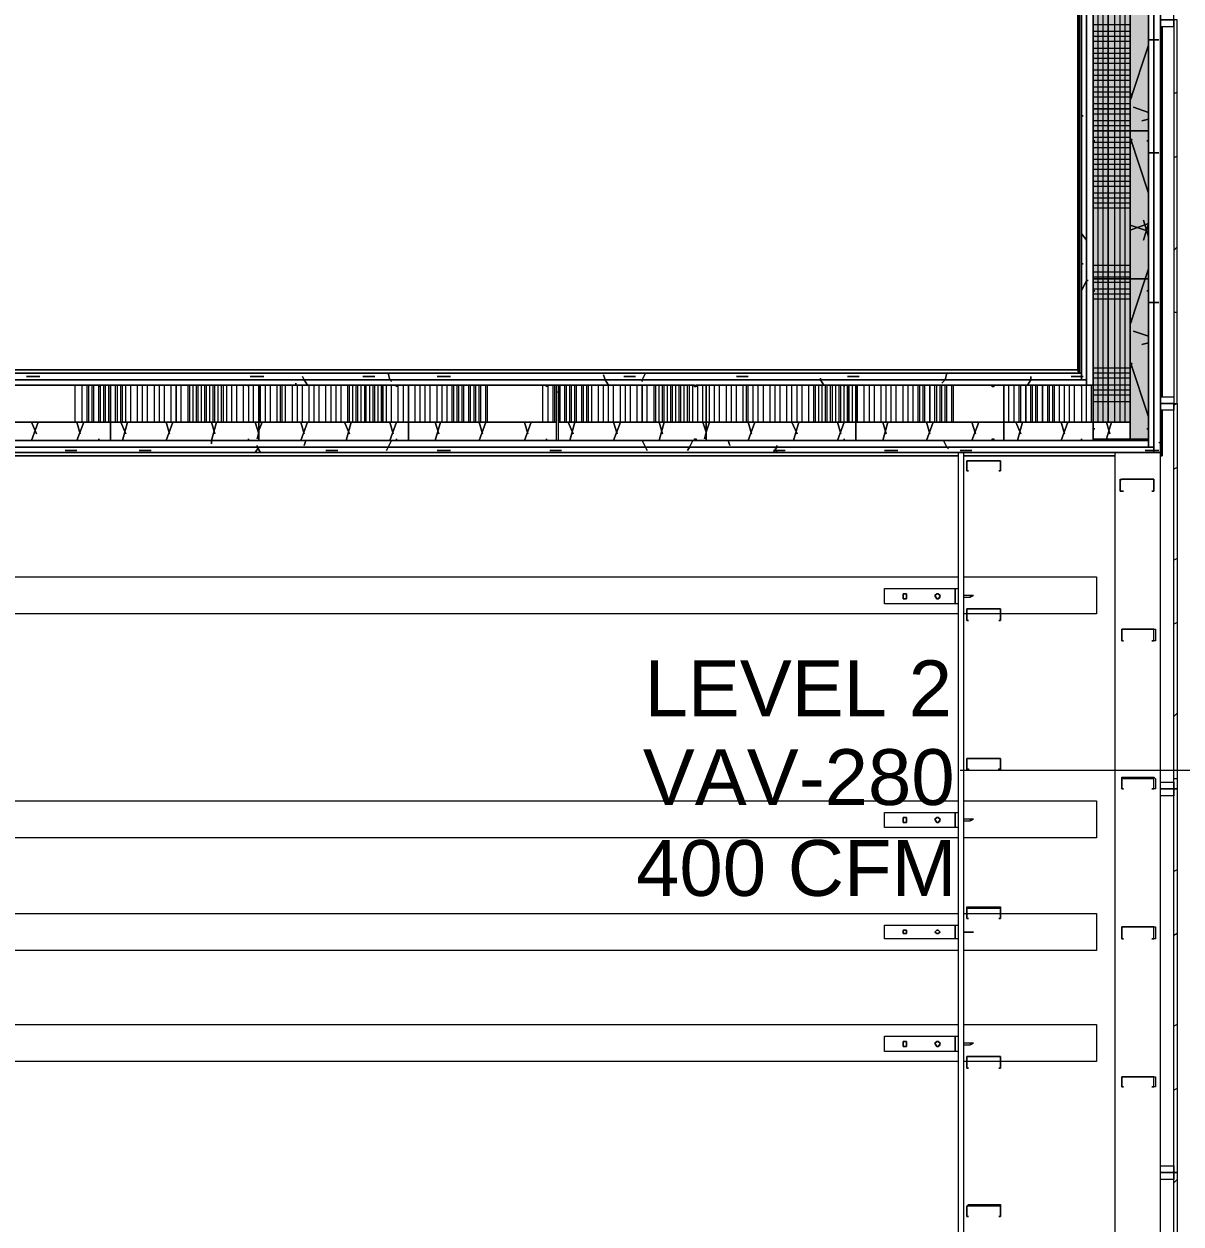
# Model space of a CAD drawing. Header units: metres. Extents: x -2 to 207, y -8 to 52.
# Drawn here: x 42.95 to 46.102, y 14.505 to 17.772 of the extents above; entities that cross this region are included whole.
import ezdxf

# ---------------------------------------------------------------- set-up
doc = ezdxf.new("R2010")
doc.units = ezdxf.units.M
doc.layers.add('HVAC - Ductos', color=5, linetype='Continuous', lineweight=0)
doc.layers.add('PDF_Text', color=7, linetype='Continuous', lineweight=0)
doc.layers.add('PDF_Geometry', color=7, linetype='Continuous', lineweight=0, true_color=0xaaaaaa)
doc.layers.add('PDF_Solid Fills', color=7, linetype='Continuous', lineweight=0, true_color=0xffffff)
doc.styles.add('PDF Helvetica', font='')
doc.styles.get('PDF Helvetica').set_extended_font_data('Helvetica')

msp = doc.modelspace()

# ---------------------------------------------------------------- hatches: boundary and pattern name
at = {"layer": 'PDF_Solid Fills', "lineweight": 0, "transparency": 33554559}
for points in [[(45.9629, 19.8773), (46.0088, 19.8773), (46.0088, 19.8039), (45.9996, 19.8039), (45.9996, 19.8681), (45.9629, 19.8681), (45.9629, 16.638), (46.0133, 16.638), (46.0133, 21.151), (45.9629, 21.151), (45.9629, 20.9127), (45.9996, 20.9127), (45.9996, 20.9814), (46.0088, 20.9814), (46.0088, 20.9036), (45.9629, 20.9036)], [(45.9629, 19.8773), (46.0088, 19.8773), (46.0088, 19.8039), (45.9996, 19.8039), (45.9996, 19.8681), (45.9629, 19.8681), (45.9629, 16.638), (46.0133, 16.638), (46.0133, 21.151), (45.9629, 21.151), (45.9629, 20.9127), (45.9996, 20.9127), (45.9996, 20.9814), (46.0088, 20.9814), (46.0088, 20.9036), (45.9629, 20.9036)], [(45.9629, 20.9127), (45.9629, 21.0501), (45.8621, 21.0501), (45.8621, 16.6884), (45.9629, 16.6884), (45.9629, 19.8727), (45.9309, 19.8773), (45.9629, 19.8773), (45.9629, 20.9036), (45.9309, 20.9081), (45.9355, 20.9127)], [(45.9629, 20.9127), (45.9629, 21.0501), (45.8621, 21.0501), (45.8621, 16.6884), (45.9629, 16.6884), (45.9629, 19.8681), (45.9401, 19.8727), (45.9309, 19.8773), (45.9629, 19.8773), (45.9629, 20.9036), (45.9309, 20.9081), (45.9355, 20.9127)]]:
    msp.add_hatch(color=256, dxfattribs=at).paths.add_polyline_path(points)

# ---------------------------------------------------------------- linework, layer by layer
at = {"layer": 'HVAC - Ductos', "lineweight": 0}
msp.add_lwpolyline([(46.5127, 15.2222), (46.2012, 15.74), (45.5002, 15.74)], dxfattribs=at)
at = {"layer": 'PDF_Geometry', "lineweight": 0}
for points in [[(42.238, 21.2334), (42.0181, 21.2334), (42.0181, 21.0181), (42.0181, 16.8212), (42.0181, 16.6059), (45.8301, 16.6059), (46.0454, 16.6059), (46.0454, 21.0181), (46.0454, 21.2334), (45.9217, 21.2334)], [(46.0133, 16.6426), (46.0133, 16.6197), (46.0271, 16.6197), (46.0271, 21.2014), (46.0133, 21.2014), (46.0133, 21.1968), (46.0133, 21.2014), (45.8576, 21.2014), (46.0133, 21.2014), (46.0133, 21.1968)], [(46.0454, 16.6059), (46.0454, 21.2334), (46.0454, 16.6059)], [(44.4006, 16.6883), (43.9974, 16.6883), (43.5896, 16.6883), (43.1864, 16.6883), (42.7786, 16.6883), (42.3754, 16.6883), (42.0502, 16.6883), (42.0502, 16.638), (45.8301, 16.638), (45.9629, 16.638), (46.0133, 16.638), (46.0133, 16.6426), (46.0133, 16.638), (45.9629, 16.638), (42.0502, 16.638), (42.0502, 16.6883), (42.0502, 16.8212), (42.0502, 21.0181)], [(42.2334, 21.0181), (42.2334, 16.8212), (42.2334, 21.0181), (42.2334, 16.8212), (42.238, 16.8258), (42.2426, 16.8304), (45.8209, 16.8304), (45.8209, 16.8258), (45.8255, 16.8212), (45.8301, 16.8212), (45.8301, 19.8773)], [(42.2334, 21.0181), (42.2334, 16.8212), (42.238, 16.8258), (42.2426, 16.8304), (42.2426, 21.0089), (42.2426, 16.8304), (45.8209, 16.8304), (45.8209, 16.8258), (45.8255, 16.8212), (45.8301, 16.8212), (42.3251, 16.8212), (45.8301, 16.8212), (45.8301, 21.0181)], [(45.8301, 21.0181), (45.8301, 16.8212), (45.8301, 21.0181)], [(45.8621, 20.9356), (45.8621, 21.0319), (45.8438, 21.0319), (45.8438, 16.7892)], [(46.0454, 16.7571), (46.0821, 16.7571), (46.0821, 16.7388), (46.0454, 16.7388), (46.0821, 16.7388), (46.0821, 16.7205), (46.0454, 16.7205), (46.0454, 16.6059), (46.0454, 21.0181)], [(45.8209, 19.8773), (45.8209, 16.8304), (45.8209, 19.8773), (45.8209, 16.8304), (42.2426, 16.8304), (45.8209, 16.8304), (45.8209, 16.8258), (45.8255, 16.8212), (45.8301, 16.8212), (42.2334, 16.8212), (42.238, 16.8258), (42.2426, 16.8304), (42.2426, 21.0043)], [(45.8209, 19.8773), (45.8209, 16.8304), (45.8209, 16.8258), (45.8255, 16.8212), (45.8301, 16.8212), (45.8301, 19.8773), (45.8301, 16.8212), (45.8301, 19.8773), (45.8301, 16.8212), (45.8301, 19.8773)], [(45.8255, 19.8773), (45.8255, 16.8212), (45.8255, 19.8773)], [(45.9217, 16.6883), (45.9217, 17.0779), (45.9217, 17.481), (45.9217, 17.8888), (45.9217, 18.292), (45.9217, 18.6998), (45.9217, 19.1075), (45.9217, 19.5107), (45.9217, 19.8727)], [(44.4052, 16.6883), (44.8083, 16.6883), (45.2161, 16.6883), (45.6193, 16.6883), (45.8621, 16.6883), (45.9629, 16.6883), (45.9629, 17.0779), (45.9629, 17.481), (45.9629, 17.8888), (45.9629, 18.292), (45.9629, 17.8888), (45.9629, 17.481), (45.9629, 17.0779), (45.9629, 16.6426), (45.9629, 16.6883), (45.8621, 16.6883), (45.6193, 16.6883), (45.2161, 16.6883), (44.8083, 16.6883), (44.4052, 16.6883), (44.8083, 16.6883), (45.2161, 16.6883), (45.6193, 16.6883), (45.8301, 16.6883)], [(45.6193, 16.7892), (45.8301, 16.7892), (45.6193, 16.7892), (45.8301, 16.7892), (45.8301, 16.6883), (45.8621, 16.6883), (45.9629, 16.6883), (45.9629, 17.0779), (45.9629, 17.481), (45.9629, 17.8888), (45.9629, 18.292), (45.8621, 18.292)], [(45.8759, 16.6883), (45.8759, 17.0779), (45.8759, 17.481), (45.8759, 17.8888), (45.8759, 18.292)], [(45.8897, 16.6883), (45.8897, 17.0779), (45.8897, 17.481), (45.8897, 17.8888), (45.8897, 18.292)], [(45.9355, 16.6883), (45.9355, 17.0779), (45.9355, 17.481), (45.9355, 17.8888), (45.9355, 18.292)], [(45.9492, 16.6883), (45.9492, 17.0779), (45.9492, 17.481), (45.9492, 17.8888), (45.9492, 18.292)], [(46.0133, 18.2645), (46.0133, 17.481)], [(42.1005, 18.0034), (42.1005, 17.6001), (42.1005, 17.1924), (42.1005, 16.7892), (42.1005, 16.6883), (42.3754, 16.6883), (42.7786, 16.6883), (43.1864, 16.6883), (43.5896, 16.6883), (43.9974, 16.6883), (44.4006, 16.6883), (43.9974, 16.6883), (43.5896, 16.6883), (43.1864, 16.6883), (42.7786, 16.6883), (42.3754, 16.6883), (42.1005, 16.6883), (42.1005, 16.7892), (42.1005, 16.8212), (42.2014, 16.8212), (42.2014, 17.1924), (42.2014, 16.7892), (42.3434, 16.7892), (42.2014, 16.7892)], [(45.9629, 16.7892), (45.8621, 16.7892), (45.8621, 17.8567), (45.8621, 16.7892), (45.8621, 17.8567)], [(45.8301, 16.6059), (42.0181, 16.6059), (42.0181, 16.7205), (41.9815, 16.7205), (41.9815, 16.7388), (41.9677, 16.7388), (41.9677, 17.7834), (41.9815, 17.7834), (42.0181, 17.7834), (41.9815, 17.7834), (41.9815, 17.8017), (42.0181, 17.8017)], [(46.0454, 17.7651), (46.0454, 16.7571), (46.0454, 17.7651), (46.0821, 17.7651), (46.0821, 17.7834), (46.0454, 17.7834), (46.0821, 17.7834), (46.0821, 17.8017), (46.0454, 17.8017)], [(46.0912, 16.7388), (46.0912, 15.6896), (46.0821, 15.6896), (46.0821, 16.7388), (46.0912, 16.7388), (46.0912, 17.7834), (46.0821, 17.7834), (46.0821, 16.7388), (46.0912, 16.7388), (46.0821, 16.7342)], [(45.9629, 17.7697), (45.8621, 17.7697)], [(45.9629, 17.7513), (45.8621, 17.7513)], [(45.9629, 17.7376), (45.8621, 17.7376)], [(45.9629, 17.7239), (45.8621, 17.7239)], [(45.9629, 17.7055), (45.8621, 17.7055)], [(45.9629, 17.6918), (45.8621, 17.6918)], [(45.9629, 17.6781), (45.8621, 17.6781)], [(45.9629, 17.6643), (45.8621, 17.6643)], [(45.9629, 17.6459), (45.8621, 17.6459)], [(45.9629, 17.6322), (45.8621, 17.6322)], [(45.9629, 17.6185), (45.8621, 17.6185)], [(45.9629, 17.6001), (45.8621, 17.6001)], [(45.9629, 17.5864), (45.8621, 17.5864)], [(46.0912, 17.5864), (46.0821, 17.5818)], [(45.9629, 17.5727), (45.8621, 17.5727)], [(45.9629, 17.5543), (45.8621, 17.5543)], [(45.9629, 17.5268), (45.8621, 17.5268)], [(45.9629, 17.5085), (45.8621, 17.5085)], [(45.9629, 17.4948), (45.8621, 17.4948)], [(45.9629, 17.481), (45.8621, 17.481)], [(45.9629, 17.4627), (45.8621, 17.4627)], [(45.9629, 17.449), (45.8621, 17.449)], [(46.0133, 17.4536), (46.0133, 17.0733)], [(45.9629, 17.4352), (45.8621, 17.4352)], [(45.9629, 17.4169), (45.8621, 17.4169)], [(46.0912, 17.4123), (46.0821, 17.4077)], [(45.9629, 17.4032), (45.8621, 17.4032)], [(45.9629, 17.3894), (45.8621, 17.3894)], [(45.9629, 17.3756), (45.8621, 17.3756)], [(45.9629, 17.3573), (45.8621, 17.3573)], [(45.9629, 17.3436), (45.8621, 17.3436)], [(45.9629, 17.3298), (45.8621, 17.3298)], [(45.9629, 17.3115), (45.8621, 17.3115)], [(45.9629, 17.2978), (45.8621, 17.2978)], [(45.9629, 17.284), (45.8621, 17.284)], [(45.9629, 17.2703), (45.8621, 17.2703)], [(46.0912, 17.1649), (46.0821, 17.1557)], [(45.9629, 17.1145), (45.8621, 17.1145)], [(45.9629, 17.0961), (45.8621, 17.0961)], [(45.9629, 17.0824), (45.8621, 17.0824)], [(45.9629, 17.0687), (45.8621, 17.0687)], [(45.9629, 17.0503), (45.8621, 17.0503)], [(45.9629, 17.0366), (45.8621, 17.0366)], [(45.9629, 17.0229), (45.8621, 17.0229)], [(46.0133, 17.0458), (46.0133, 16.6701)], [(46.0912, 16.9862), (46.0821, 16.9862)], [(45.9629, 16.835), (45.8621, 16.835)], [(45.8438, 16.6883), (45.8438, 16.7892), (45.8438, 16.803), (42.2014, 16.803), (42.2014, 16.7892), (42.2014, 16.6883)], [(45.8301, 16.8212), (42.2334, 16.8212), (45.8301, 16.8212)], [(45.9629, 16.8212), (45.8621, 16.8212)], [(45.9629, 16.8075), (45.8621, 16.8075)], [(43.1544, 16.6883), (43.1544, 16.7892), (42.7786, 16.7892), (43.1544, 16.7892), (42.7786, 16.7892)], [(43.0902, 16.6883), (43.0902, 16.7892)], [(43.1085, 16.6883), (43.1085, 16.7892)], [(43.1223, 16.6883), (43.1223, 16.7892)], [(43.1269, 16.6883), (43.1269, 16.7892)], [(43.1361, 16.6883), (43.1361, 16.7892)], [(43.1406, 16.6883), (43.1406, 16.7892)], [(43.1589, 16.6883), (43.1589, 16.7892)], [(43.1681, 16.6883), (43.1681, 16.7892)], [(43.1727, 16.6883), (43.1727, 16.7892)], [(43.1819, 16.6883), (43.1819, 16.7892), (43.5621, 16.7892), (43.5621, 16.6883)], [(43.1864, 16.6883), (43.1864, 16.7892)], [(43.2001, 16.6883), (43.2001, 16.7892)], [(43.2047, 16.6883), (43.2047, 16.7892)], [(43.2139, 16.6883), (43.2139, 16.7892)], [(43.2185, 16.6883), (43.2185, 16.7892)], [(43.2277, 16.6883), (43.2277, 16.7892)], [(43.2414, 16.6883), (43.2414, 16.7892)], [(43.2598, 16.6883), (43.2598, 16.7892)], [(43.2735, 16.6883), (43.2735, 16.7892)], [(43.2872, 16.6883), (43.2872, 16.7892)], [(43.3056, 16.6883), (43.3056, 16.7892)], [(43.3193, 16.6883), (43.3193, 16.7892)], [(43.333, 16.6883), (43.333, 16.7892)], [(43.3514, 16.6883), (43.3514, 16.7892)], [(43.3788, 16.6883), (43.3788, 16.7892)], [(43.3972, 16.6883), (43.3972, 16.7892)], [(43.4018, 16.6883), (43.4018, 16.7892)], [(43.411, 16.6883), (43.411, 16.7892)], [(43.4201, 16.6883), (43.4201, 16.7892)], [(43.4247, 16.6883), (43.4247, 16.7892)], [(43.4338, 16.6883), (43.4338, 16.7892)], [(43.443, 16.6883), (43.443, 16.7892)], [(43.4476, 16.6883), (43.4476, 16.7892)], [(43.4568, 16.6883), (43.4568, 16.7892)], [(43.4659, 16.6883), (43.4659, 16.7892)], [(43.4705, 16.6883), (43.4705, 16.7892)], [(43.4796, 16.6883), (43.4796, 16.7892)], [(43.4888, 16.6883), (43.4888, 16.7892)], [(43.4934, 16.6883), (43.4934, 16.7892)], [(43.5026, 16.6883), (43.5026, 16.7892)], [(43.5163, 16.6883), (43.5163, 16.7892)], [(43.5301, 16.6883), (43.5301, 16.7892)], [(43.5484, 16.6883), (43.5484, 16.7892)], [(43.5759, 16.6883), (43.5759, 16.7892)], [(43.5896, 16.7892), (43.9653, 16.7892)], [(43.5942, 16.6883), (43.5942, 16.7892)], [(43.6079, 16.6883), (43.6079, 16.7892)], [(43.6217, 16.6883), (43.6217, 16.7892)], [(43.64, 16.6883), (43.64, 16.7892)], [(43.6492, 16.6883), (43.6492, 16.7892)], [(43.6537, 16.6883), (43.6537, 16.7892)], [(43.6629, 16.6883), (43.6629, 16.7892)], [(43.6813, 16.6883), (43.6813, 16.7892)], [(43.695, 16.6883), (43.695, 16.7892)], [(43.7087, 16.6883), (43.7087, 16.7892)], [(43.7271, 16.6883), (43.7271, 16.7892)], [(43.7408, 16.6883), (43.7408, 16.7892)], [(43.7545, 16.6883), (43.7545, 16.7892)], [(43.7729, 16.6883), (43.7729, 16.7892)], [(43.7866, 16.6883), (43.7866, 16.7892)], [(43.8004, 16.6883), (43.8004, 16.7892)], [(43.8141, 16.6883), (43.8141, 16.7892)], [(43.8324, 16.6883), (43.8324, 16.7892)], [(43.837, 16.6883), (43.837, 16.7892)], [(43.8462, 16.6883), (43.8462, 16.7892)], [(43.8554, 16.6883), (43.8554, 16.7892)], [(43.86, 16.6883), (43.86, 16.7892)], [(43.8691, 16.6883), (43.8691, 16.7892)], [(43.8783, 16.6883), (43.8783, 16.7892)], [(43.8828, 16.6883), (43.8828, 16.7892)], [(43.892, 16.6883), (43.892, 16.7892)], [(43.9012, 16.6883), (43.9012, 16.7892)], [(43.9058, 16.6883), (43.9058, 16.7892)], [(43.9149, 16.6883), (43.9149, 16.7892)], [(43.9286, 16.6883), (43.9286, 16.7892)], [(43.9378, 16.6883), (43.9378, 16.7892)], [(43.9516, 16.6883), (43.9516, 16.7892)], [(43.9699, 16.6883), (43.9699, 16.7892)], [(43.9836, 16.6883), (43.9836, 16.7892)], [(43.9974, 16.6883), (43.9974, 16.7892), (44.3731, 16.7892), (43.9974, 16.7892), (44.3731, 16.7892)], [(44.0157, 16.6883), (44.0157, 16.7892)], [(44.0294, 16.6883), (44.0294, 16.7892)], [(44.0432, 16.6883), (44.0432, 16.7892)], [(44.057, 16.6883), (44.057, 16.7892)], [(44.0753, 16.6883), (44.0753, 16.7892)], [(44.089, 16.6883), (44.089, 16.7892)], [(44.1028, 16.6883), (44.1028, 16.7892)], [(44.1165, 16.6883), (44.1165, 16.7892)], [(44.1211, 16.6883), (44.1211, 16.7892)], [(44.1303, 16.6883), (44.1303, 16.7892)], [(44.1349, 16.6883), (44.1349, 16.7892)], [(44.144, 16.6883), (44.144, 16.7892)], [(44.1486, 16.6883), (44.1486, 16.7892)], [(44.1623, 16.6883), (44.1623, 16.7892)], [(44.1669, 16.6883), (44.1669, 16.7892)], [(44.1761, 16.6883), (44.1761, 16.7892)], [(44.1807, 16.6883), (44.1807, 16.7892)], [(44.1898, 16.6883), (44.1898, 16.7892)], [(44.1944, 16.6883), (44.1944, 16.7892)], [(44.2081, 16.6883), (44.2081, 16.7892)], [(44.2127, 16.6883), (44.2127, 16.7892)], [(44.3639, 16.6883), (44.3639, 16.7892)], [(44.3777, 16.6883), (44.3777, 16.7892)], [(44.3914, 16.6883), (44.3914, 16.7892)], [(44.396, 16.6883), (44.396, 16.7892)], [(44.4006, 16.7892), (44.7763, 16.7892)], [(44.4235, 16.6883), (44.4235, 16.7892)], [(44.4281, 16.6883), (44.4281, 16.7892)], [(44.4372, 16.6883), (44.4372, 16.7892)], [(44.4418, 16.6883), (44.4418, 16.7892)], [(44.451, 16.6883), (44.451, 16.7892)], [(44.4556, 16.6883), (44.4556, 16.7892)], [(44.4693, 16.6883), (44.4693, 16.7892)], [(44.4739, 16.6883), (44.4739, 16.7892)], [(44.483, 16.6883), (44.483, 16.7892)], [(44.4876, 16.6883), (44.4876, 16.7892)], [(44.4968, 16.6883), (44.4968, 16.7892)], [(44.5152, 16.6883), (44.5152, 16.7892)], [(44.5289, 16.6883), (44.5289, 16.7892)], [(44.5426, 16.6883), (44.5426, 16.7892)], [(44.5564, 16.6883), (44.5564, 16.7892)], [(44.5747, 16.6883), (44.5747, 16.7892)], [(44.5884, 16.6883), (44.5884, 16.7892)], [(44.6022, 16.6883), (44.6022, 16.7892)], [(44.6205, 16.6883), (44.6205, 16.7892)], [(44.648, 16.6883), (44.648, 16.7892)], [(44.6663, 16.6883), (44.6663, 16.7892)], [(44.6709, 16.6883), (44.6709, 16.7892)], [(44.6801, 16.6883), (44.6801, 16.7892)], [(44.6892, 16.6883), (44.6892, 16.7892)], [(44.6938, 16.6883), (44.6938, 16.7892)], [(44.703, 16.6883), (44.703, 16.7892)], [(44.7121, 16.6883), (44.7121, 16.7892)], [(44.7167, 16.6883), (44.7167, 16.7892)], [(44.7259, 16.6883), (44.7259, 16.7892)], [(44.7351, 16.6883), (44.7351, 16.7892)], [(44.7396, 16.6883), (44.7396, 16.7892)], [(44.7488, 16.6883), (44.7488, 16.7892)], [(44.7579, 16.6883), (44.7579, 16.7892)], [(44.7625, 16.6883), (44.7625, 16.7892)], [(44.7717, 16.6883), (44.7717, 16.7892)], [(44.7855, 16.6883), (44.7855, 16.7892)], [(44.7992, 16.6883), (44.7992, 16.7892)], [(45.1841, 16.6883), (45.1841, 16.7892), (44.8083, 16.7892), (45.1841, 16.7892), (44.8083, 16.7892)], [(44.8175, 16.6883), (44.8175, 16.7892)], [(44.8313, 16.6883), (44.8313, 16.7892)], [(44.845, 16.6883), (44.845, 16.7892)], [(44.8633, 16.6883), (44.8633, 16.7892)], [(44.8771, 16.6883), (44.8771, 16.7892)], [(44.8908, 16.6883), (44.8908, 16.7892)], [(44.9092, 16.6883), (44.9092, 16.7892)], [(44.9183, 16.6883), (44.9183, 16.7892)], [(44.9229, 16.6883), (44.9229, 16.7892)], [(44.9366, 16.6883), (44.9366, 16.7892)], [(44.9504, 16.6883), (44.9504, 16.7892)], [(44.9641, 16.6883), (44.9641, 16.7892)], [(44.9825, 16.6883), (44.9825, 16.7892)], [(44.9962, 16.6883), (44.9962, 16.7892)], [(45.01, 16.6883), (45.01, 16.7892)], [(45.0283, 16.6883), (45.0283, 16.7892)], [(45.042, 16.6883), (45.042, 16.7892)], [(45.0558, 16.6883), (45.0558, 16.7892)], [(45.0695, 16.6883), (45.0695, 16.7892)], [(45.0878, 16.6883), (45.0878, 16.7892)], [(45.1016, 16.6883), (45.1016, 16.7892)], [(45.1062, 16.6883), (45.1062, 16.7892)], [(45.1153, 16.6883), (45.1153, 16.7892)], [(45.1245, 16.6883), (45.1245, 16.7892)], [(45.1336, 16.6883), (45.1336, 16.7892)], [(45.1382, 16.6883), (45.1382, 16.7892)], [(45.1474, 16.6883), (45.1474, 16.7892)], [(45.152, 16.6883), (45.152, 16.7892)], [(45.1612, 16.6883), (45.1612, 16.7892)], [(45.1703, 16.6883), (45.1703, 16.7892)], [(45.1749, 16.6883), (45.1749, 16.7892)], [(45.1978, 16.6883), (45.1978, 16.7892)], [(45.207, 16.6883), (45.207, 16.7892)], [(45.2115, 16.7892), (45.5918, 16.7892)], [(45.2207, 16.6883), (45.2207, 16.7892)], [(45.239, 16.6883), (45.239, 16.7892)], [(45.2528, 16.6883), (45.2528, 16.7892)], [(45.2665, 16.6883), (45.2665, 16.7892)], [(45.2849, 16.6883), (45.2849, 16.7892)], [(45.2986, 16.6883), (45.2986, 16.7892)], [(45.3123, 16.6883), (45.3123, 16.7892)], [(45.3261, 16.6883), (45.3261, 16.7892)], [(45.3444, 16.6883), (45.3444, 16.7892)], [(45.3581, 16.6883), (45.3581, 16.7892)], [(45.3719, 16.6883), (45.3719, 16.7892)], [(45.3857, 16.6883), (45.3857, 16.7892)], [(45.3903, 16.6883), (45.3903, 16.7892)], [(45.3994, 16.6883), (45.3994, 16.7892)], [(45.4039, 16.6883), (45.4039, 16.7892)], [(45.4315, 16.6883), (45.4315, 16.7892)], [(45.4361, 16.6883), (45.4361, 16.7892)], [(45.4452, 16.6883), (45.4452, 16.7892)], [(45.4498, 16.6883), (45.4498, 16.7892)], [(45.459, 16.6883), (45.459, 16.7892)], [(45.4635, 16.6883), (45.4635, 16.7892)], [(45.4773, 16.6883), (45.4773, 16.7892)], [(45.4819, 16.6883), (45.4819, 16.7892)], [(45.633, 16.6883), (45.633, 16.7892)], [(45.6468, 16.6883), (45.6468, 16.7892)], [(45.6606, 16.6883), (45.6606, 16.7892)], [(45.6652, 16.6883), (45.6652, 16.7892)], [(45.6926, 16.6883), (45.6926, 16.7892)], [(45.6972, 16.6883), (45.6972, 16.7892)], [(45.7064, 16.6883), (45.7064, 16.7892)], [(45.711, 16.6883), (45.711, 16.7892)], [(45.7384, 16.6883), (45.7384, 16.7892)], [(45.743, 16.6883), (45.743, 16.7892)], [(45.7522, 16.6883), (45.7522, 16.7892)], [(45.7568, 16.6883), (45.7568, 16.7892)], [(45.7705, 16.6883), (45.7705, 16.7892)], [(45.7843, 16.6883), (45.7843, 16.7892)], [(45.798, 16.6883), (45.798, 16.7892)], [(45.8117, 16.6883), (45.8117, 16.7892)], [(45.8576, 16.6883), (45.8576, 16.7892)], [(45.9629, 16.7754), (45.8621, 16.7754)], [(45.9629, 16.7617), (45.8621, 16.7617)], [(45.9629, 16.7434), (45.8621, 16.7434)], [(46.0271, 16.6059), (45.8301, 16.6059), (46.0271, 16.6059), (46.0454, 16.6059), (46.0271, 16.6059), (46.0454, 16.6059), (46.05, 16.5967), (46.05, 16.7205), (46.05, 16.5967), (46.0454, 16.5967), (46.05, 16.5967), (46.0454, 16.6059), (46.0454, 16.7205)], [(42.0181, 16.6059), (46.0454, 16.6059), (42.0181, 16.6059)], [(46.0454, 12.8443), (46.0454, 16.6059), (45.9217, 16.6059), (45.9217, 12.8443)], [(46.0912, 16.5647), (46.0821, 16.5601)], [(46.0912, 16.3172), (46.0821, 16.3127)], [(42.5679, 16.2669), (45.4956, 16.2669)], [(45.5094, 16.2669), (45.8713, 16.2669), (45.8713, 16.1661), (45.6102, 16.1661), (45.5185, 16.1661), (45.5094, 16.1661)], [(45.4956, 16.1936), (45.4864, 16.1936), (45.294, 16.1936), (45.294, 16.2348), (45.4864, 16.2348), (45.4956, 16.2348)], [(45.4864, 16.2165), (45.4864, 16.221)], [(45.4864, 16.2073), (45.4864, 16.2119)], [(45.5094, 16.2119), (45.5277, 16.2119), (45.5368, 16.2165), (45.5277, 16.2165), (45.5094, 16.2165)], [(45.5277, 16.2165), (45.5277, 16.2119)], [(45.4956, 16.1661), (42.5679, 16.1661)], [(46.0912, 16.1431), (46.0821, 16.1385)], [(46.0912, 15.8958), (46.0821, 15.8866)], [(46.0912, 15.717), (46.0821, 15.717)], [(42.5679, 15.6575), (45.4956, 15.6575)], [(45.5094, 15.6575), (45.8713, 15.6575), (45.8713, 15.5567), (45.5094, 15.5567)], [(45.4956, 15.5842), (45.4864, 15.5842), (45.294, 15.5842), (45.294, 15.6254), (45.4864, 15.6254), (45.4956, 15.6254)], [(45.4864, 15.6071), (45.4864, 15.6117)], [(45.4864, 15.5979), (45.4864, 15.6025)], [(45.5094, 15.6025), (45.5277, 15.6025), (45.5368, 15.6071), (45.5277, 15.6071), (45.5094, 15.6071)], [(45.5277, 15.6071), (45.5277, 15.6025)], [(45.4956, 15.5567), (42.5679, 15.5567)], [(46.0912, 15.4697), (46.0821, 15.4651)], [(42.5679, 15.3505), (45.4956, 15.3505)], [(45.5094, 15.3505), (45.5185, 15.3505), (45.6102, 15.3505), (45.8713, 15.3505), (45.8713, 15.2497), (45.5094, 15.2497)], [(45.4956, 15.2818), (45.4864, 15.2818), (45.294, 15.2818), (45.294, 15.3184), (45.4864, 15.3184), (45.4956, 15.3184)], [(45.4864, 15.3047), (45.4864, 15.3093)], [(45.5277, 15.3001), (45.5094, 15.3001), (45.5277, 15.3001)], [(45.5368, 15.3001), (45.5277, 15.3001), (45.5368, 15.3001)], [(46.0912, 15.2956), (46.0821, 15.291)], [(45.4956, 15.2497), (42.5679, 15.2497)], [(42.5679, 15.0481), (45.4956, 15.0481)], [(45.5094, 15.0481), (45.8713, 15.0481), (45.8713, 14.9473), (45.6102, 14.9473), (45.5185, 14.9473), (45.5094, 14.9473)], [(46.0912, 15.0481), (46.0821, 15.0435)], [(45.4956, 14.9748), (45.4864, 14.9748), (45.294, 14.9748), (45.294, 15.0161), (45.4864, 15.0161), (45.4956, 15.0161)], [(45.4864, 14.9978), (45.4864, 15.0023)], [(45.5094, 14.9932), (45.5277, 14.9932), (45.5368, 14.9978), (45.5277, 14.9978), (45.5094, 14.9978)], [(45.5277, 14.9978), (45.5277, 14.9932)], [(45.4864, 14.9886), (45.4864, 14.9932)], [(45.4956, 14.9473), (42.5679, 14.9473)], [(46.0912, 14.8741), (46.0821, 14.8695)], [(46.0912, 14.6266), (46.0821, 14.6174)]]:
    msp.add_lwpolyline(points, dxfattribs=at)
for points in [[(42.0319, 16.8212), (42.0319, 16.638), (42.0319, 16.6197), (45.8301, 16.6197), (46.0133, 16.6197), (46.0271, 16.6197), (46.0271, 21.0181), (46.0271, 21.2014), (46.0271, 21.2151), (42.0319, 21.2151), (42.0319, 21.2014), (42.0319, 21.0181)], [(46.0454, 16.6059), (46.0454, 21.2151), (46.0271, 21.2151), (46.0271, 16.6059)], [(42.2151, 16.8212), (42.2151, 16.803), (45.8301, 16.803), (45.8438, 16.803), (45.8438, 21.0181), (45.8438, 21.0319), (42.2151, 21.0319), (42.2151, 21.0181)], [(42.2334, 21.0181), (45.8301, 21.0181), (45.8301, 16.8212), (42.2334, 16.8212)], [(45.8301, 21.0181), (45.8301, 16.803), (45.8438, 16.803), (45.8438, 21.0181)], [(45.9034, 18.292), (45.9034, 17.8888), (45.9034, 17.481), (45.9034, 17.0779), (45.9034, 16.6883), (45.9034, 17.0779), (45.9034, 17.481), (45.9034, 17.8888)], [(46.0133, 18.2645), (46.0133, 17.481)], [(46.05, 16.7571), (46.05, 17.7651)], [(45.8621, 17.5406), (45.9629, 17.5406)], [(45.8621, 17.481), (46.0133, 17.481), (46.0133, 17.4536), (46.0088, 17.4536), (46.0133, 17.4536), (46.0133, 17.481), (45.8621, 17.481), (45.8621, 17.4536)], [(45.8667, 17.4536), (45.8621, 17.4536)], [(46.0133, 17.4536), (46.0133, 17.0733)], [(45.8621, 17.0733), (45.8621, 17.0779), (46.0133, 17.0779), (46.0133, 17.0733), (46.0133, 17.0458), (46.0088, 17.0458), (46.0133, 17.0458), (46.0133, 17.0733), (46.0133, 17.0779), (45.8621, 17.0779), (45.8621, 17.0733), (45.8621, 17.0458)], [(45.8667, 17.0458), (45.8621, 17.0458)], [(46.0133, 17.0458), (46.0133, 16.6701)], [(45.8301, 16.8212), (42.2151, 16.8212), (42.2151, 16.803), (45.8301, 16.803)], [(45.8301, 16.8212), (42.2334, 16.8212), (45.8255, 16.8212), (42.2334, 16.8212), (45.8301, 16.8212), (42.2334, 16.8212)], [(43.1544, 16.7846), (43.1544, 16.7892)], [(43.1819, 16.7892), (43.1864, 16.7892), (43.1864, 16.638), (43.1819, 16.638), (43.1544, 16.638), (43.1544, 16.6426), (43.1544, 16.638), (43.1819, 16.638), (43.1864, 16.638), (43.1864, 16.7892), (43.1819, 16.7892), (43.1544, 16.7892)], [(43.5621, 16.7892), (43.1819, 16.7892)], [(43.3651, 16.7892), (43.3651, 16.6883)], [(43.5621, 16.7846), (43.5621, 16.7892)], [(43.5896, 16.7892), (43.5896, 16.638), (43.5621, 16.638), (43.5621, 16.6426), (43.5621, 16.638), (43.5896, 16.638), (43.5896, 16.7892), (43.5621, 16.7892)], [(43.5896, 16.7892), (43.9653, 16.7892)], [(43.9241, 16.7892), (43.9241, 16.6883)], [(43.9653, 16.7846), (43.9653, 16.7892)], [(43.9974, 16.7892), (43.9974, 16.638), (43.9653, 16.638), (43.9653, 16.6426), (43.9653, 16.638), (43.9974, 16.638), (43.9974, 16.7892), (43.9653, 16.7892)], [(44.3731, 16.7846), (44.3731, 16.7892)], [(44.4006, 16.7892), (44.4052, 16.7892), (44.4052, 16.638), (44.4006, 16.638), (44.3731, 16.638), (44.3731, 16.6426), (44.3731, 16.638), (44.4006, 16.638), (44.4006, 16.7892), (44.3731, 16.7892)], [(44.4006, 16.7892), (44.7763, 16.7892)], [(44.4098, 16.7892), (44.4098, 16.6883)], [(44.6343, 16.7892), (44.6343, 16.6883)], [(44.8083, 16.7892), (44.8083, 16.638), (44.7763, 16.638), (44.7763, 16.6426), (44.7809, 16.6426), (44.7809, 16.638), (44.8083, 16.638), (44.8083, 16.7892), (44.7809, 16.7892), (44.7809, 16.7846), (44.7763, 16.7846), (44.7763, 16.7892)], [(45.1841, 16.7846), (45.1841, 16.7892)], [(45.2115, 16.7892), (45.2161, 16.7892), (45.2161, 16.638), (45.2115, 16.638), (45.1841, 16.638), (45.1841, 16.6426), (45.1841, 16.638), (45.2115, 16.638), (45.2161, 16.638), (45.2161, 16.7892), (45.2115, 16.7892), (45.1841, 16.7892)], [(45.1932, 16.7892), (45.1932, 16.6883)], [(45.2115, 16.7892), (45.5918, 16.7892)], [(45.4177, 16.7892), (45.4177, 16.6883)], [(45.6193, 16.7892), (45.6193, 16.638), (45.5872, 16.638), (45.5872, 16.6426), (45.5918, 16.6426), (45.5918, 16.638), (45.6193, 16.638), (45.6193, 16.7892), (45.5918, 16.7892), (45.5918, 16.7846), (45.5872, 16.7846), (45.5872, 16.7892)], [(45.6788, 16.7892), (45.6788, 16.6883)], [(45.7247, 16.7892), (45.7247, 16.6883)], [(45.8301, 16.7846), (45.8301, 16.7892)], [(45.8576, 16.7892), (45.8621, 16.7892), (45.8621, 16.638), (45.8576, 16.638), (45.8301, 16.638), (45.8301, 16.6426), (45.8301, 16.638), (45.8576, 16.638), (45.8621, 16.638), (45.8621, 16.7892), (45.8576, 16.7892), (45.8301, 16.7892)], [(46.0133, 16.6426), (46.0133, 16.638), (45.8621, 16.638), (45.8621, 16.6426), (45.8621, 16.6701), (45.8667, 16.6701), (45.8621, 16.6701), (45.8621, 16.6426), (46.0133, 16.6426), (46.0133, 16.6701)], [(46.0088, 16.6701), (46.0133, 16.6701)], [(42.0319, 16.6197), (46.0133, 16.6197), (46.0133, 16.638), (42.0319, 16.638)], [(42.0181, 16.6059), (46.0271, 16.6059), (46.0271, 16.6197), (42.0181, 16.6197)], [(42.5679, 16.5967), (45.4956, 16.5967)], [(44.6801, 16.6059), (42.9665, 16.6059)], [(45.5094, 12.8443), (45.4956, 12.8443), (45.4956, 16.6059), (45.5094, 16.6059)], [(45.5094, 16.5967), (45.9217, 16.5967)], [(45.5185, 16.583), (45.5231, 16.583), (45.6102, 16.583), (45.6102, 16.5555), (45.6056, 16.5555), (45.6102, 16.5555), (45.6102, 16.583), (45.5231, 16.583), (45.5185, 16.583), (45.5185, 16.5555)], [(45.5231, 16.5555), (45.5185, 16.5555)], [(46.0271, 16.5281), (46.0271, 16.5326), (45.9401, 16.5326), (45.9355, 16.5281), (45.9355, 16.5005), (45.9446, 16.5005), (45.9355, 16.5005), (45.9355, 16.5281), (45.9355, 16.5326), (45.9401, 16.5326), (46.0271, 16.5326), (46.0271, 16.5281), (46.0271, 16.5005)], [(46.0225, 16.5005), (46.0271, 16.5005)], [(45.3536, 16.2165), (45.3536, 16.221), (45.3444, 16.221), (45.3444, 16.2165), (45.3444, 16.2073), (45.3536, 16.2073), (45.3536, 16.2119)], [(45.3444, 16.2165), (45.3444, 16.221), (45.3536, 16.221), (45.3536, 16.2165), (45.3536, 16.2073), (45.3444, 16.2073)], [(45.4452, 16.2165), (45.4406, 16.221), (45.4361, 16.221), (45.4315, 16.2165), (45.4361, 16.2073), (45.4406, 16.2073), (45.4452, 16.2119)], [(45.4315, 16.2165), (45.4361, 16.221), (45.4406, 16.221), (45.4452, 16.2165), (45.4406, 16.2073), (45.4361, 16.2073)], [(45.4864, 16.1936), (45.4864, 16.2348)], [(45.4864, 16.2165), (45.4864, 16.221), (45.4864, 16.2165), (45.4864, 16.2073), (45.4864, 16.2165), (45.4864, 16.221), (45.4864, 16.2165), (45.4864, 16.2073)], [(45.5185, 16.1752), (45.5185, 16.1798), (45.5231, 16.1798), (45.6102, 16.1798), (45.6102, 16.1752), (45.6102, 16.1477), (45.6056, 16.1477), (45.6102, 16.1477), (45.6102, 16.1752), (45.6102, 16.1798), (45.5231, 16.1798), (45.5185, 16.1798), (45.5185, 16.1752), (45.5185, 16.1477)], [(45.5231, 16.1477), (45.5185, 16.1477)], [(46.0225, 16.0928), (46.0271, 16.0928), (46.0271, 16.1248), (45.9401, 16.1248), (45.9401, 16.0928), (45.9446, 16.0928), (45.9401, 16.0928), (45.9401, 16.1248), (46.0271, 16.1248), (46.0317, 16.1248), (46.0317, 16.0928)], [(45.5185, 15.772), (45.5231, 15.772), (45.6102, 15.772), (45.6102, 15.74), (45.6056, 15.74), (45.6056, 15.7446), (45.6102, 15.7446), (45.6102, 15.772), (45.5231, 15.772), (45.5185, 15.772), (45.5185, 15.7446), (45.5231, 15.7446), (45.5231, 15.74), (45.5185, 15.74)], [(46.0225, 15.6896), (46.0271, 15.6896), (46.0271, 15.717), (45.9401, 15.717), (45.9401, 15.6896), (45.9446, 15.6896), (45.9401, 15.6896), (45.9401, 15.717), (45.9401, 15.7216), (46.0271, 15.7216), (46.0317, 15.717), (46.0317, 15.6896)], [(46.0454, 15.6896), (46.0454, 15.7079), (46.0821, 15.7079), (46.0821, 15.6896)], [(46.0454, 15.6712), (46.0454, 15.6896), (46.0821, 15.6896), (46.0821, 15.6712)], [(46.0912, 14.645), (46.0821, 14.645), (46.0821, 15.6896), (46.0912, 15.6896)], [(45.4864, 15.5842), (45.4864, 15.6254)], [(45.3536, 15.6071), (45.3536, 15.6117), (45.3444, 15.6117), (45.3444, 15.6071), (45.3444, 15.5979), (45.3536, 15.5979), (45.3536, 15.6025)], [(45.3444, 15.6071), (45.3444, 15.6117), (45.3536, 15.6117), (45.3536, 15.6071), (45.3536, 15.5979), (45.3444, 15.5979)], [(45.4452, 15.6071), (45.4406, 15.6117), (45.4361, 15.6117), (45.4315, 15.6071), (45.4361, 15.5979), (45.4406, 15.5979), (45.4452, 15.6025)], [(45.4315, 15.6071), (45.4361, 15.6117), (45.4406, 15.6117), (45.4452, 15.6071), (45.4406, 15.5979), (45.4361, 15.5979)], [(45.4864, 15.6071), (45.4864, 15.6117), (45.4864, 15.6071), (45.4864, 15.5979), (45.4864, 15.6071), (45.4864, 15.6117), (45.4864, 15.6071), (45.4864, 15.5979)], [(45.5185, 15.3643), (45.5185, 15.3689), (45.5231, 15.3689), (45.6102, 15.3689), (45.6102, 15.3643), (45.6102, 15.3368), (45.6056, 15.3368), (45.6102, 15.3368), (45.6102, 15.3643), (45.5231, 15.3643), (45.5185, 15.3643), (45.5185, 15.3368)], [(45.5231, 15.3368), (45.5185, 15.3368)], [(45.3536, 15.3001), (45.3536, 15.3047), (45.3444, 15.3047), (45.3444, 15.3001), (45.3444, 15.2956), (45.3536, 15.2956)], [(45.3444, 15.3001), (45.3444, 15.3047), (45.3536, 15.3047), (45.3536, 15.3001), (45.3536, 15.2956), (45.3444, 15.2956)], [(45.4452, 15.3001), (45.4406, 15.3047), (45.4361, 15.3047), (45.4315, 15.3001), (45.4361, 15.2956), (45.4406, 15.2956)], [(45.4315, 15.3001), (45.4361, 15.3047), (45.4406, 15.3047), (45.4452, 15.3001), (45.4406, 15.2956), (45.4361, 15.2956)], [(45.4864, 15.2818), (45.4864, 15.3184)], [(45.4864, 15.3001), (45.4864, 15.3047), (45.4864, 15.3093), (45.4864, 15.3047), (45.4864, 15.3001), (45.4864, 15.2956), (45.4864, 15.3001), (45.4864, 15.3047), (45.4864, 15.3001), (45.4864, 15.2956)], [(46.0225, 15.2818), (46.0271, 15.2818), (46.0271, 15.3138), (45.9401, 15.3138), (45.9401, 15.2818), (45.9446, 15.2818), (45.9401, 15.2818), (45.9401, 15.3138), (46.0271, 15.3138), (46.0317, 15.3138), (46.0317, 15.2818)], [(45.3536, 14.9978), (45.3536, 15.0023), (45.3444, 15.0023), (45.3444, 14.9978), (45.3444, 14.9886), (45.3536, 14.9886), (45.3536, 14.9932)], [(45.3444, 14.9978), (45.3444, 15.0023), (45.3536, 15.0023), (45.3536, 14.9978), (45.3536, 14.9886), (45.3444, 14.9886)], [(45.4452, 14.9978), (45.4406, 15.0023), (45.4361, 15.0023), (45.4315, 14.9978), (45.4361, 14.9886), (45.4406, 14.9886), (45.4452, 14.9932)], [(45.4315, 14.9978), (45.4361, 15.0023), (45.4406, 15.0023), (45.4452, 14.9978), (45.4406, 14.9886), (45.4361, 14.9886)], [(45.4864, 14.9748), (45.4864, 15.0161)], [(45.4864, 14.9978), (45.4864, 15.0023), (45.4864, 14.9978), (45.4864, 14.9886), (45.4864, 14.9978), (45.4864, 15.0023), (45.4864, 14.9978), (45.4864, 14.9886)], [(45.5185, 14.9611), (45.5231, 14.9611), (45.6102, 14.9611), (45.6102, 14.929), (45.6056, 14.929), (45.6102, 14.929), (45.6102, 14.9611), (45.5231, 14.9611), (45.5185, 14.9611), (45.5185, 14.929)], [(45.5231, 14.929), (45.5185, 14.929)], [(46.0225, 14.8787), (46.0271, 14.8787), (46.0271, 14.9061), (45.9401, 14.9061), (45.9401, 14.8787), (45.9446, 14.8787), (45.9401, 14.8787), (45.9401, 14.9061), (46.0271, 14.9061), (46.0317, 14.9061), (46.0317, 14.8787)], [(46.0454, 14.645), (46.0454, 14.6632), (46.0821, 14.6632), (46.0821, 14.645)], [(46.0454, 14.6266), (46.0454, 14.645), (46.0821, 14.645), (46.0821, 14.6266)], [(46.0912, 13.5958), (46.0821, 13.5958), (46.0821, 14.645), (46.0912, 14.645)], [(45.5185, 14.5534), (45.5231, 14.5579), (45.6102, 14.5579), (45.6102, 14.5534), (45.6102, 14.5258), (45.6056, 14.5258), (45.6102, 14.5258), (45.6102, 14.5534), (45.5231, 14.5534), (45.5185, 14.5534), (45.5185, 14.5258)], [(45.5231, 14.5258), (45.5185, 14.5258)]]:
    msp.add_lwpolyline(points, close=True, dxfattribs=at)
at = {"layer": 'PDF_Geometry', "color": 254, "lineweight": 0, "true_color": 0xdddddd}
for points in [[(46.0133, 17.7147), (45.9629, 17.5635)], [(45.9629, 17.5864), (45.9675, 17.5727)], [(45.9721, 17.5452), (46.0133, 17.5314)], [(46.0133, 17.5131), (45.995, 17.5085)], [(45.9629, 17.4627), (46.0133, 17.3115)], [(45.9675, 17.4581), (45.9629, 17.4444)], [(46.0133, 17.229), (45.9629, 17.2107), (46.0133, 17.229), (45.9996, 17.1832)], [(45.9629, 17.2245), (46.0042, 17.2107)], [(45.9996, 17.2381), (46.0133, 17.1924)], [(46.0133, 17.1053), (46.0042, 17.0779), (45.9629, 16.9541), (46.0042, 17.0779)], [(45.9629, 16.9724), (45.9675, 16.9632)], [(45.9721, 16.9358), (46.0133, 16.9221)], [(46.0133, 16.9037), (45.995, 16.8992)], [(45.9629, 16.8534), (46.0133, 16.7021)], [(45.9675, 16.8488), (45.9629, 16.835)], [(42.9711, 16.6883), (42.9849, 16.6563)], [(42.9894, 16.6883), (42.9711, 16.638)], [(43.0948, 16.6883), (43.1039, 16.6563)], [(43.1131, 16.6883), (43.0948, 16.638)], [(43.2139, 16.6883), (43.2277, 16.6563)], [(43.2323, 16.6883), (43.2185, 16.638)], [(43.3376, 16.6883), (43.3468, 16.6563)], [(43.356, 16.6883), (43.3376, 16.638)], [(43.4613, 16.6883), (43.4705, 16.6563)], [(43.475, 16.6883), (43.4613, 16.638)], [(43.5805, 16.6883), (43.5896, 16.6563)], [(43.5896, 16.6609), (43.5851, 16.6426)], [(43.5988, 16.6883), (43.5896, 16.6655)], [(43.7042, 16.6883), (43.7133, 16.6563)], [(43.7225, 16.6883), (43.7042, 16.638)], [(43.8233, 16.6883), (43.837, 16.6563)], [(43.8416, 16.6883), (43.8279, 16.638)], [(43.947, 16.6883), (43.9562, 16.6563)], [(43.9653, 16.6883), (43.947, 16.638)], [(44.0707, 16.6883), (44.0799, 16.6563)], [(44.0845, 16.6883), (44.0707, 16.638)], [(44.1898, 16.6883), (44.199, 16.6563)], [(44.2081, 16.6883), (44.1898, 16.638)], [(44.3135, 16.6883), (44.3227, 16.6563)], [(44.3319, 16.6883), (44.3135, 16.638)], [(44.4326, 16.6883), (44.4464, 16.6563)], [(44.451, 16.6883), (44.4372, 16.638)], [(44.5564, 16.6883), (44.5655, 16.6563)], [(44.5747, 16.6883), (44.5564, 16.638)], [(44.6801, 16.6883), (44.6892, 16.6563)], [(44.6938, 16.6883), (44.6801, 16.638)], [(44.7992, 16.6883), (44.8083, 16.6609), (44.8083, 16.6563), (44.8083, 16.6609)], [(44.8175, 16.6883), (44.8083, 16.6609), (44.8038, 16.6426), (44.8083, 16.6609)], [(44.9229, 16.6883), (44.9321, 16.6563)], [(44.9412, 16.6883), (44.9229, 16.638)], [(45.042, 16.6883), (45.0558, 16.6563)], [(45.0604, 16.6883), (45.0466, 16.638)], [(45.1657, 16.6883), (45.1749, 16.6563)], [(45.1841, 16.6883), (45.1657, 16.638)], [(45.2894, 16.6883), (45.2986, 16.6563)], [(45.3032, 16.6883), (45.2894, 16.638)], [(45.4085, 16.6883), (45.4177, 16.6563)], [(45.4269, 16.6883), (45.4085, 16.638)], [(45.5323, 16.6883), (45.5414, 16.6563)], [(45.5506, 16.6883), (45.5323, 16.638)], [(45.6514, 16.6883), (45.6652, 16.6563)], [(45.6697, 16.6883), (45.656, 16.638)], [(45.7751, 16.6883), (45.7843, 16.6563)], [(45.7934, 16.6883), (45.7751, 16.638)], [(45.8988, 16.6883), (45.9079, 16.6563)], [(45.9125, 16.6883), (45.8988, 16.6426)]]:
    msp.add_lwpolyline(points, close=True, dxfattribs=at)
at = {"layer": 'PDF_Geometry', "color": 254, "lineweight": 0, "true_color": 0xeaeaea}
for points in [[(46.0271, 17.7285), (46.0133, 17.7285), (46.0271, 17.7285), (46.0408, 17.7285)], [(45.8347, 17.5222), (45.8301, 17.5222)], [(46.0271, 17.4214), (46.0133, 17.4214), (46.0271, 17.4214), (46.0408, 17.4214)], [(45.8301, 17.2015), (45.8438, 17.1832)], [(45.8347, 17.1191), (45.8301, 17.1191)], [(45.8438, 17.0733), (45.8484, 17.0733), (45.8438, 17.0733), (45.8301, 17.0458)], [(46.0271, 17.0137), (46.0133, 17.0137), (46.0271, 17.0137), (46.0408, 17.0137)], [(42.994, 16.8121), (42.9574, 16.8121)], [(43.6034, 16.8121), (43.5667, 16.8121)], [(43.6904, 16.7892), (43.6904, 16.7938)], [(43.7133, 16.803), (43.7225, 16.7892), (43.7133, 16.803), (43.7087, 16.8121)], [(43.9058, 16.8121), (43.8737, 16.8121)], [(43.947, 16.803), (43.9516, 16.7984), (43.947, 16.803), (43.9424, 16.8212)], [(44.1119, 16.8121), (44.0753, 16.8121)], [(44.5334, 16.803), (44.5426, 16.7892), (44.5334, 16.803), (44.5289, 16.8167)], [(44.6159, 16.8121), (44.5838, 16.8121)], [(44.6343, 16.7984), (44.6343, 16.803), (44.6434, 16.8212), (44.6343, 16.803)], [(44.9229, 16.8121), (44.8908, 16.8121)], [(45.1199, 16.803), (45.129, 16.7892), (45.1199, 16.803), (45.1199, 16.8075)], [(45.2253, 16.8121), (45.1932, 16.8121)], [(45.4498, 16.7938), (45.459, 16.803), (45.4635, 16.8212), (45.459, 16.803)], [(45.6834, 16.7892), (45.6926, 16.803), (45.6926, 16.8121), (45.6926, 16.803)], [(45.8347, 16.8121), (45.8301, 16.8121), (45.8026, 16.8121), (45.8301, 16.8121)], [(43.4613, 16.638), (43.4613, 16.6288)], [(43.7133, 16.6243), (43.7179, 16.638)], [(43.9424, 16.6197), (43.9516, 16.638), (43.9424, 16.6197), (43.9378, 16.6105)], [(44.6343, 16.638), (44.6434, 16.6197), (44.648, 16.6105), (44.6434, 16.6197)], [(44.7625, 16.6197), (44.7717, 16.638), (44.7625, 16.6197), (44.7579, 16.6105)], [(44.8679, 16.638), (44.8725, 16.6243)], [(45.4544, 16.638), (45.4635, 16.6197), (45.4681, 16.6151), (45.4635, 16.6197)], [(46.0408, 16.6334), (46.0454, 16.6288)], [(43.0948, 16.6105), (43.0627, 16.6105)], [(43.2964, 16.6105), (43.2643, 16.6105)], [(43.5805, 16.6059), (43.5896, 16.6197)], [(43.5851, 16.6243), (43.5851, 16.6197), (43.5942, 16.6059), (43.5851, 16.6197)], [(43.805, 16.6105), (43.7729, 16.6105)], [(44.1119, 16.6105), (44.0753, 16.6105)], [(44.4143, 16.6105), (44.3823, 16.6105)], [(45.0008, 16.6197), (45.0008, 16.6243), (45.0008, 16.6197), (44.9916, 16.6059)], [(45.0237, 16.6105), (44.9916, 16.6105)], [(44.9962, 16.6151), (45.0008, 16.6059)], [(45.3307, 16.6105), (45.294, 16.6105)], [(45.5323, 16.6105), (45.5002, 16.6105)], [(46.0408, 16.6105), (46.0271, 16.6105), (46.0042, 16.6105), (46.0271, 16.6105)]]:
    msp.add_lwpolyline(points, close=True, dxfattribs=at)
at = {"layer": 'PDF_Geometry', "color": 254, "lineweight": 0, "true_color": 0xd2d2d2}
for points in [[(45.995, 17.481), (45.9996, 17.481)], [(44.4006, 16.7708), (44.4052, 16.7708)], [(45.2161, 16.6975), (45.2161, 16.7021)], [(43.1864, 16.6792), (43.1864, 16.6838)]]:
    msp.add_lwpolyline(points, dxfattribs=at)

# ---------------------------------------------------------------- texts
at = {"layer": 'PDF_Text', "lineweight": 0, "char_height": 0.1519, "attachment_point": 4, "style": 'PDF Helvetica'}
for s, insert in [('LEVEL 2', (44.6404, 15.9636)), ('VAV-280', (44.6358, 15.7207)), ('400 CFM', (44.6175, 15.4733))]:
    msp.add_mtext(s, dxfattribs=dict(at, insert=insert))

doc.saveas('drawing.dxf')
